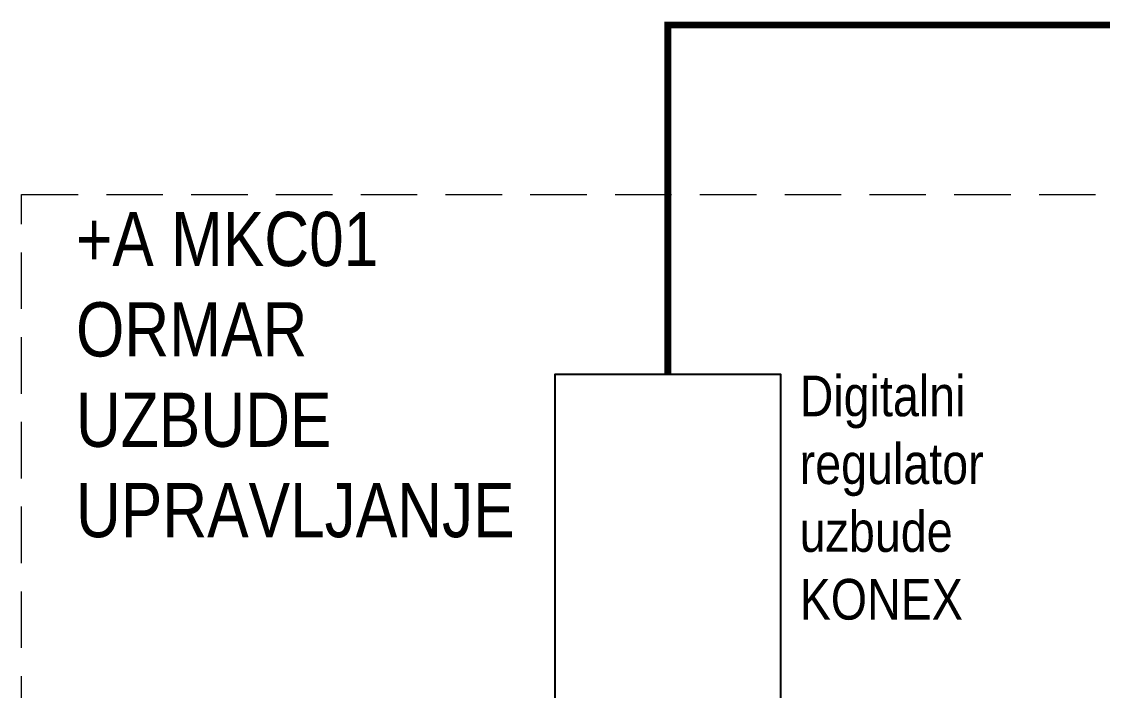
# Model space of a CAD drawing. Header units: inches. Extents: x 67248 to 85686, y -40174 to -31152.
# Drawn here: x 75192.3 to 75670.3, y -33335.6 to -33039.6 of the extents above; entities that cross this region are included whole.
import ezdxf

# ---------------------------------------------------------------- set-up
doc = ezdxf.new("R2010")
doc.units = ezdxf.units.IN
doc.header["$MEASUREMENT"] = 0
doc.linetypes.add('HIDDEN', pattern=[0.375, 0.25, -0.125])
doc.layers.add('SI-General', color=7, linetype='Continuous', lineweight=5)
doc.layers.add('SI-TOPOLOGY-Ethernet', color=7, linetype='Continuous', lineweight=13, true_color=0x3cf000)
doc.styles.add('OPIS', font='ARIALN.TTF')

msp = doc.modelspace()

# ---------------------------------------------------------------- linework, layer by layer
msp.add_lwpolyline([(75428.15, -33345.86), (75528.15, -33345.86), (75528.15, -33195.86), (75428.15, -33195.86)], close=True)
at = {"layer": 'SI-General', "color": 0, "linetype": 'HIDDEN', "ltscale": 100}
msp.add_lwpolyline([(75192.32, -33116.06), (75887.47, -33116.06), (75887.47, -33841.78), (75192.32, -33841.78)], close=True, dxfattribs=at)
at = {"layer": 'SI-TOPOLOGY-Ethernet', "const_width": 3}
msp.add_lwpolyline([(75478.15, -33195.86), (75478.15, -33041.06), (75937.47, -33041.06), (75937.47, -33635.08), (76504.97, -33635.08)], dxfattribs=at)

# ---------------------------------------------------------------- texts
at = {"layer": 'SI-General', "color": 0, "attachment_point": 1, "style": 'OPIS'}
for s, insert, char_height, width in [('{\\C256;+A MKC01\\PORMAR^JUZBUDE^JUPRAVLJANJE}', (75216.38, -33123.8), 24, 423.2532), ('{\\C256;Digitalni ^Jregulator^Juzbude^JKONEX}', (75536.45, -33196.27), 18, 150.3301)]:
    msp.add_mtext(s, dxfattribs=dict(at, insert=insert, char_height=char_height, width=width))

doc.saveas('drawing.dxf')
